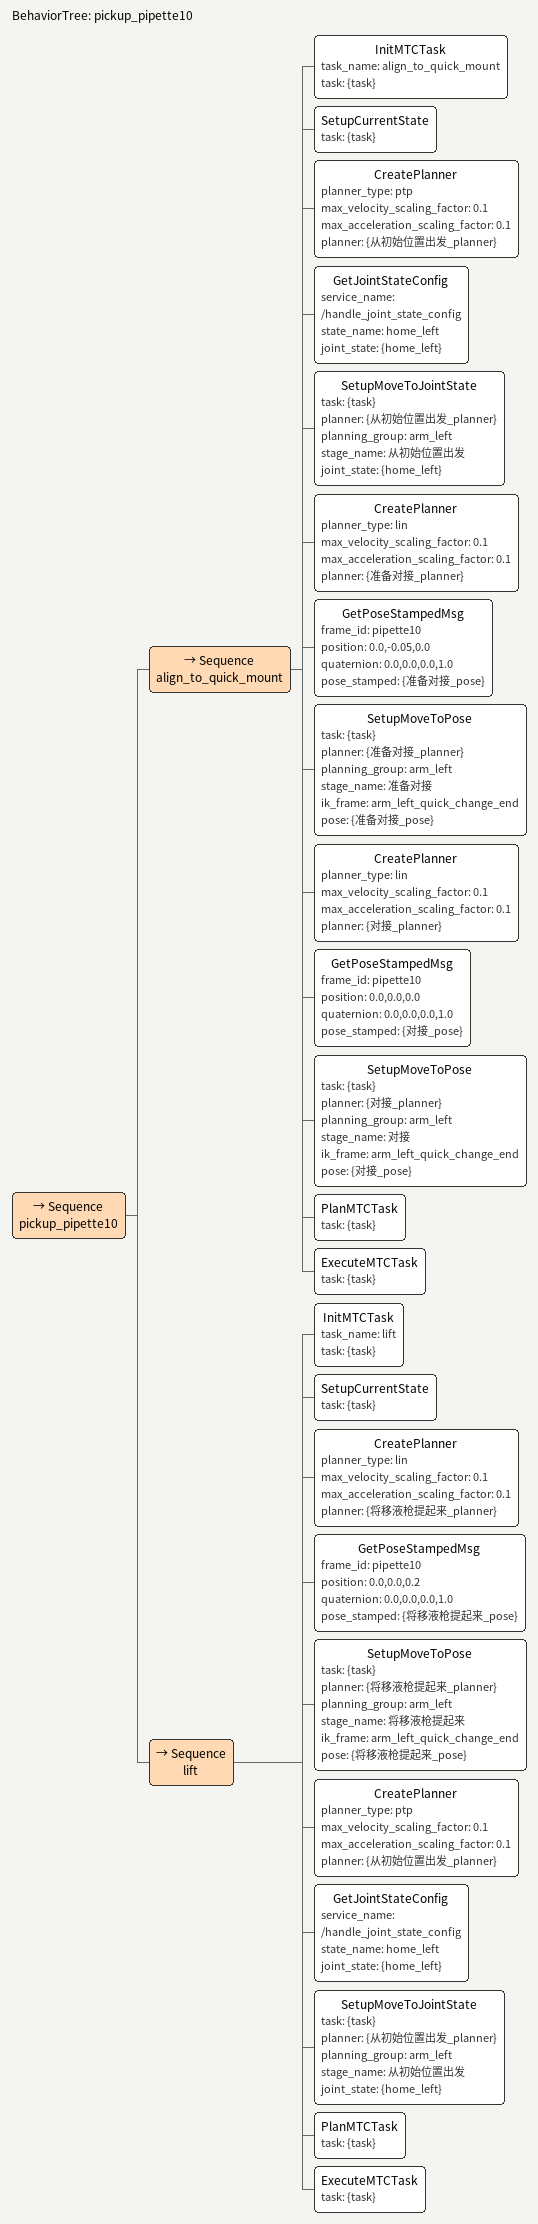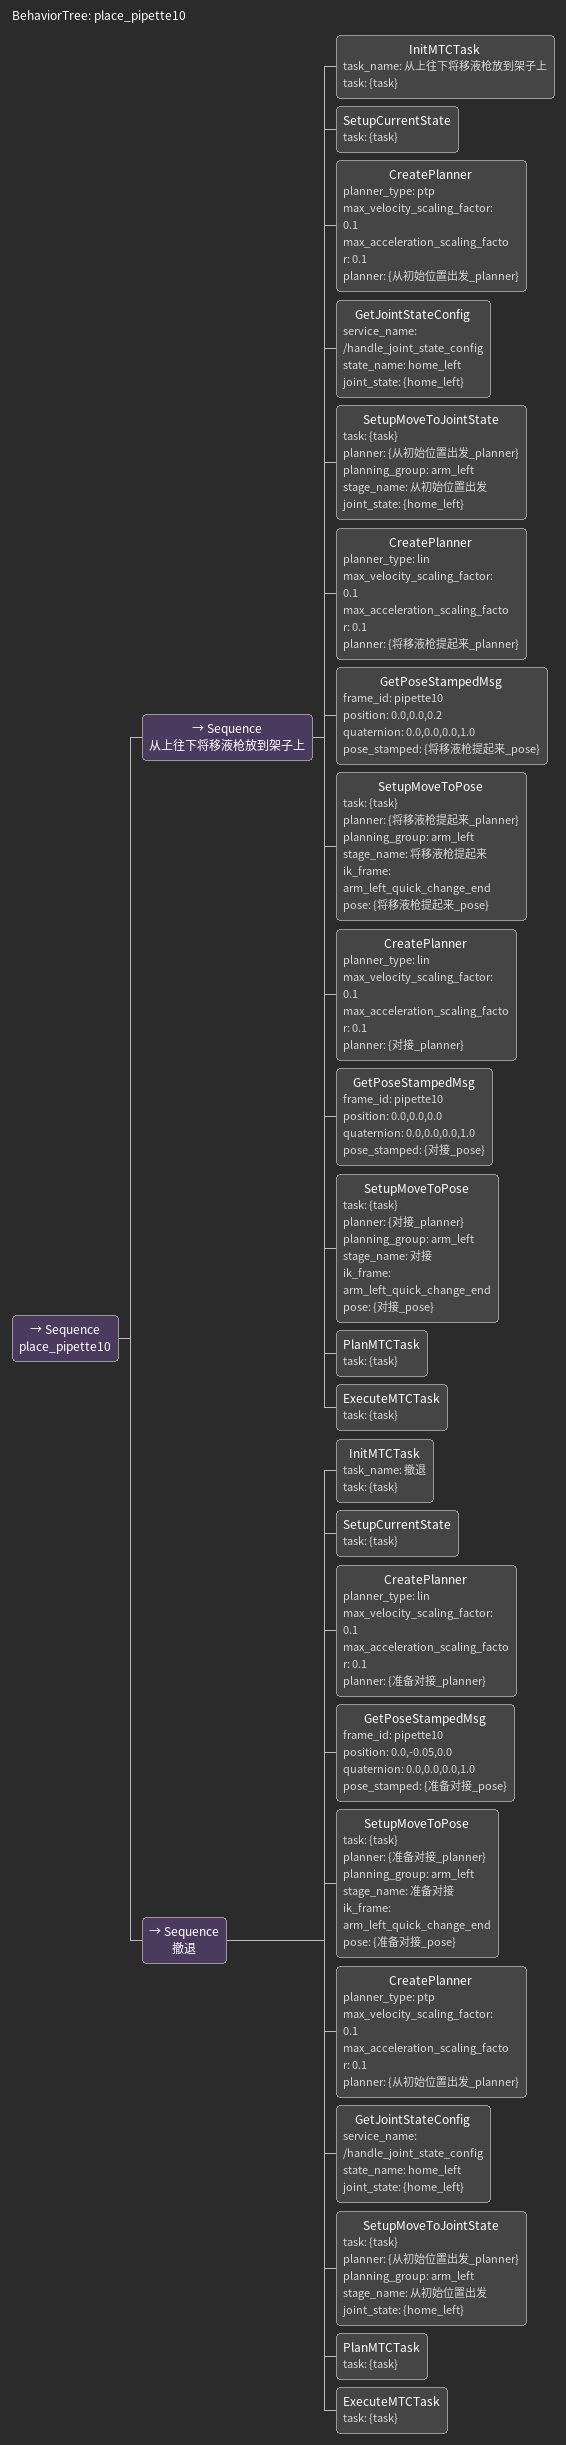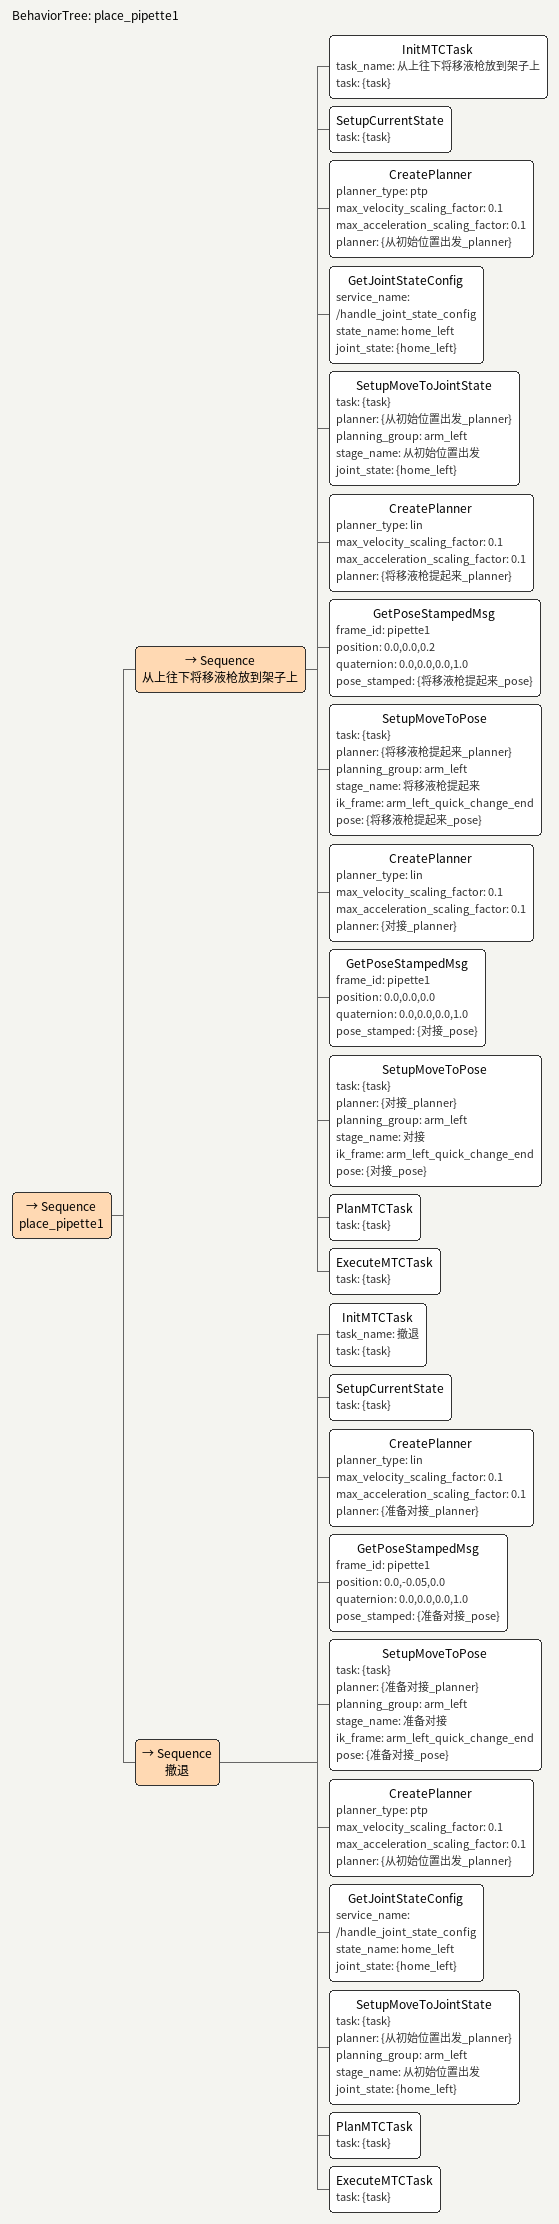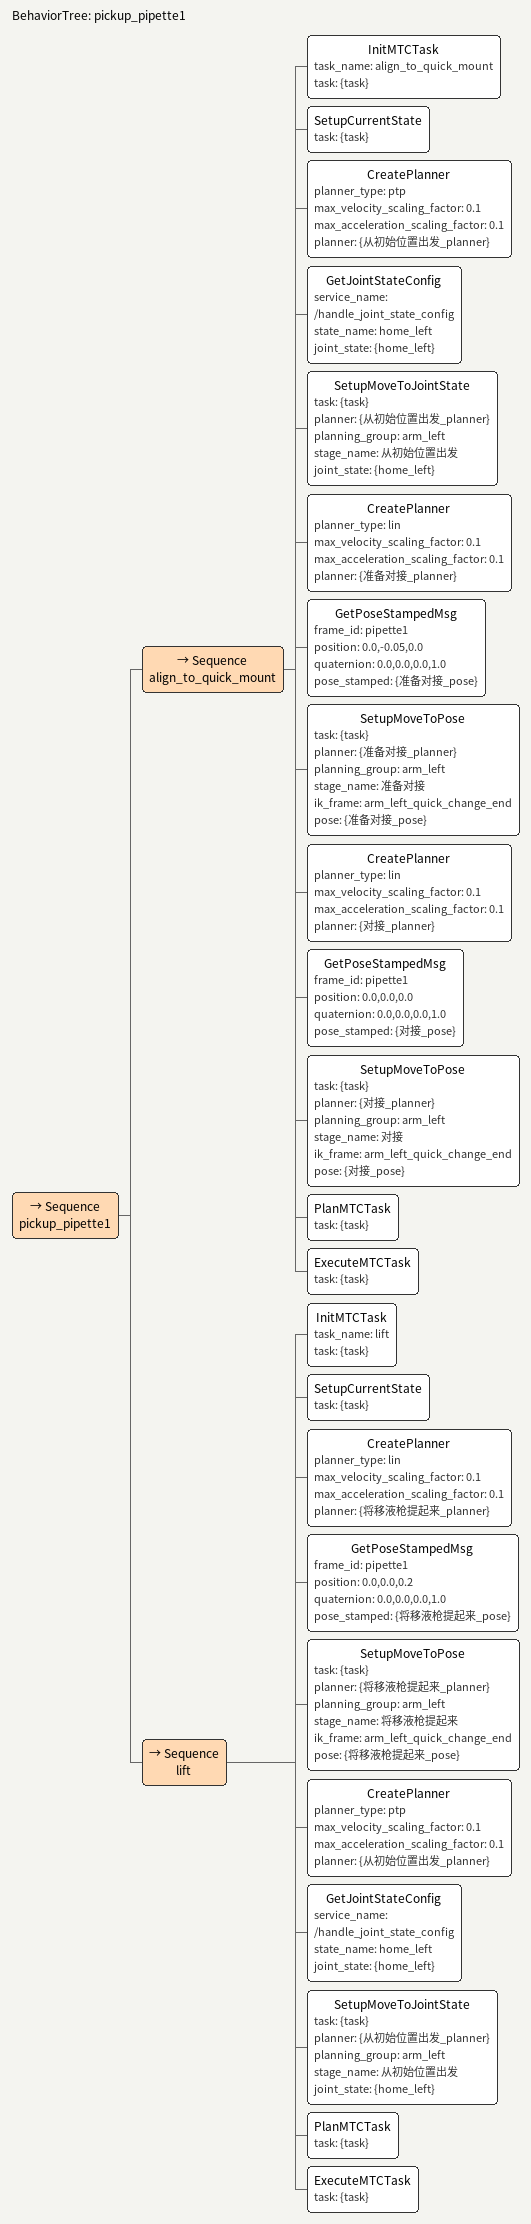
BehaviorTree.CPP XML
<root BTCPP_format="4">
<BehaviorTree ID="pickup_pipette10">
    <Sequence name="pickup_pipette10">
        <Sequence name="align_to_quick_mount">
            <InitMTCTask task_name="align_to_quick_mount" task="{task}"/>
            <SetupCurrentState task="{task}"/>
            <CreatePlanner planner_type="ptp" max_velocity_scaling_factor="0.1" max_acceleration_scaling_factor="0.1" planner="{从初始位置出发_planner}"/>
            <GetJointStateConfig service_name="/handle_joint_state_config" state_name="home_left" joint_state="{home_left}"/>
            <SetupMoveToJointState task="{task}" planner="{从初始位置出发_planner}" planning_group="arm_left" stage_name="从初始位置出发" joint_state="{home_left}"/>
            <CreatePlanner planner_type="lin" max_velocity_scaling_factor="0.1" max_acceleration_scaling_factor="0.1" planner="{准备对接_planner}"/>
            <GetPoseStampedMsg frame_id="pipette10" position="0.0,-0.05,0.0" quaternion="0.0,0.0,0.0,1.0" pose_stamped="{准备对接_pose}"/>
            <SetupMoveToPose task="{task}" planner="{准备对接_planner}" planning_group="arm_left" stage_name="准备对接" ik_frame="arm_left_quick_change_end" pose="{准备对接_pose}"/>
            <CreatePlanner planner_type="lin" max_velocity_scaling_factor="0.1" max_acceleration_scaling_factor="0.1" planner="{对接_planner}"/>
            <GetPoseStampedMsg frame_id="pipette10" position="0.0,0.0,0.0" quaternion="0.0,0.0,0.0,1.0" pose_stamped="{对接_pose}"/>
            <SetupMoveToPose task="{task}" planner="{对接_planner}" planning_group="arm_left" stage_name="对接" ik_frame="arm_left_quick_change_end" pose="{对接_pose}"/>
            <PlanMTCTask task="{task}"/>
            <ExecuteMTCTask task="{task}"/>
        </Sequence>
        <Sequence name="lift">
            <InitMTCTask task_name="lift" task="{task}"/>
            <SetupCurrentState task="{task}"/>
            <CreatePlanner planner_type="lin" max_velocity_scaling_factor="0.1" max_acceleration_scaling_factor="0.1" planner="{将移液枪提起来_planner}"/>
            <GetPoseStampedMsg frame_id="pipette10" position="0.0,0.0,0.2" quaternion="0.0,0.0,0.0,1.0" pose_stamped="{将移液枪提起来_pose}"/>
            <SetupMoveToPose task="{task}" planner="{将移液枪提起来_planner}" planning_group="arm_left" stage_name="将移液枪提起来" ik_frame="arm_left_quick_change_end" pose="{将移液枪提起来_pose}"/>
            <CreatePlanner planner_type="ptp" max_velocity_scaling_factor="0.1" max_acceleration_scaling_factor="0.1" planner="{从初始位置出发_planner}"/>
            <GetJointStateConfig service_name="/handle_joint_state_config" state_name="home_left" joint_state="{home_left}"/>
            <SetupMoveToJointState task="{task}" planner="{从初始位置出发_planner}" planning_group="arm_left" stage_name="从初始位置出发" joint_state="{home_left}"/>
            <PlanMTCTask task="{task}"/>
            <ExecuteMTCTask task="{task}"/>
        </Sequence>
    </Sequence>
</BehaviorTree>

<BehaviorTree ID="place_pipette10">
    <Sequence name="place_pipette10">
        <Sequence name="从上往下将移液枪放到架子上">
            <InitMTCTask task_name="从上往下将移液枪放到架子上" task="{task}"/>
            <SetupCurrentState task="{task}"/>
            <CreatePlanner planner_type="ptp" max_velocity_scaling_factor="0.1" max_acceleration_scaling_factor="0.1" planner="{从初始位置出发_planner}"/>
            <GetJointStateConfig service_name="/handle_joint_state_config" state_name="home_left" joint_state="{home_left}"/>
            <SetupMoveToJointState task="{task}" planner="{从初始位置出发_planner}" planning_group="arm_left" stage_name="从初始位置出发" joint_state="{home_left}"/>
            <CreatePlanner planner_type="lin" max_velocity_scaling_factor="0.1" max_acceleration_scaling_factor="0.1" planner="{将移液枪提起来_planner}"/>
            <GetPoseStampedMsg frame_id="pipette10" position="0.0,0.0,0.2" quaternion="0.0,0.0,0.0,1.0" pose_stamped="{将移液枪提起来_pose}"/>
            <SetupMoveToPose task="{task}" planner="{将移液枪提起来_planner}" planning_group="arm_left" stage_name="将移液枪提起来" ik_frame="arm_left_quick_change_end" pose="{将移液枪提起来_pose}"/>
            <CreatePlanner planner_type="lin" max_velocity_scaling_factor="0.1" max_acceleration_scaling_factor="0.1" planner="{对接_planner}"/>
            <GetPoseStampedMsg frame_id="pipette10" position="0.0,0.0,0.0" quaternion="0.0,0.0,0.0,1.0" pose_stamped="{对接_pose}"/>
            <SetupMoveToPose task="{task}" planner="{对接_planner}" planning_group="arm_left" stage_name="对接" ik_frame="arm_left_quick_change_end" pose="{对接_pose}"/>
            <PlanMTCTask task="{task}"/>
            <ExecuteMTCTask task="{task}"/>
        </Sequence>
        <Sequence name="撤退">
            <InitMTCTask task_name="撤退" task="{task}"/>
            <SetupCurrentState task="{task}"/>
            <CreatePlanner planner_type="lin" max_velocity_scaling_factor="0.1" max_acceleration_scaling_factor="0.1" planner="{准备对接_planner}"/>
            <GetPoseStampedMsg frame_id="pipette10" position="0.0,-0.05,0.0" quaternion="0.0,0.0,0.0,1.0" pose_stamped="{准备对接_pose}"/>
            <SetupMoveToPose task="{task}" planner="{准备对接_planner}" planning_group="arm_left" stage_name="准备对接" ik_frame="arm_left_quick_change_end" pose="{准备对接_pose}"/>
            <CreatePlanner planner_type="ptp" max_velocity_scaling_factor="0.1" max_acceleration_scaling_factor="0.1" planner="{从初始位置出发_planner}"/>
            <GetJointStateConfig service_name="/handle_joint_state_config" state_name="home_left" joint_state="{home_left}"/>
            <SetupMoveToJointState task="{task}" planner="{从初始位置出发_planner}" planning_group="arm_left" stage_name="从初始位置出发" joint_state="{home_left}"/>
            <PlanMTCTask task="{task}"/>
            <ExecuteMTCTask task="{task}"/>
        </Sequence>
    </Sequence>
</BehaviorTree>

<BehaviorTree ID="place_pipette1">
    <Sequence name="place_pipette1">
        <Sequence name="从上往下将移液枪放到架子上">
            <InitMTCTask task_name="从上往下将移液枪放到架子上" task="{task}"/>
            <SetupCurrentState task="{task}"/>
            <CreatePlanner planner_type="ptp" max_velocity_scaling_factor="0.1" max_acceleration_scaling_factor="0.1" planner="{从初始位置出发_planner}"/>
            <GetJointStateConfig service_name="/handle_joint_state_config" state_name="home_left" joint_state="{home_left}"/>
            <SetupMoveToJointState task="{task}" planner="{从初始位置出发_planner}" planning_group="arm_left" stage_name="从初始位置出发" joint_state="{home_left}"/>
            <CreatePlanner planner_type="lin" max_velocity_scaling_factor="0.1" max_acceleration_scaling_factor="0.1" planner="{将移液枪提起来_planner}"/>
            <GetPoseStampedMsg frame_id="pipette1" position="0.0,0.0,0.2" quaternion="0.0,0.0,0.0,1.0" pose_stamped="{将移液枪提起来_pose}"/>
            <SetupMoveToPose task="{task}" planner="{将移液枪提起来_planner}" planning_group="arm_left" stage_name="将移液枪提起来" ik_frame="arm_left_quick_change_end" pose="{将移液枪提起来_pose}"/>
            <CreatePlanner planner_type="lin" max_velocity_scaling_factor="0.1" max_acceleration_scaling_factor="0.1" planner="{对接_planner}"/>
            <GetPoseStampedMsg frame_id="pipette1" position="0.0,0.0,0.0" quaternion="0.0,0.0,0.0,1.0" pose_stamped="{对接_pose}"/>
            <SetupMoveToPose task="{task}" planner="{对接_planner}" planning_group="arm_left" stage_name="对接" ik_frame="arm_left_quick_change_end" pose="{对接_pose}"/>
            <PlanMTCTask task="{task}"/>
            <ExecuteMTCTask task="{task}"/>
        </Sequence>
        <Sequence name="撤退">
            <InitMTCTask task_name="撤退" task="{task}"/>
            <SetupCurrentState task="{task}"/>
            <CreatePlanner planner_type="lin" max_velocity_scaling_factor="0.1" max_acceleration_scaling_factor="0.1" planner="{准备对接_planner}"/>
            <GetPoseStampedMsg frame_id="pipette1" position="0.0,-0.05,0.0" quaternion="0.0,0.0,0.0,1.0" pose_stamped="{准备对接_pose}"/>
            <SetupMoveToPose task="{task}" planner="{准备对接_planner}" planning_group="arm_left" stage_name="准备对接" ik_frame="arm_left_quick_change_end" pose="{准备对接_pose}"/>
            <CreatePlanner planner_type="ptp" max_velocity_scaling_factor="0.1" max_acceleration_scaling_factor="0.1" planner="{从初始位置出发_planner}"/>
            <GetJointStateConfig service_name="/handle_joint_state_config" state_name="home_left" joint_state="{home_left}"/>
            <SetupMoveToJointState task="{task}" planner="{从初始位置出发_planner}" planning_group="arm_left" stage_name="从初始位置出发" joint_state="{home_left}"/>
            <PlanMTCTask task="{task}"/>
            <ExecuteMTCTask task="{task}"/>
        </Sequence>
    </Sequence>
</BehaviorTree>

<BehaviorTree ID="pickup_pipette1">
    <Sequence name="pickup_pipette1">
        <Sequence name="align_to_quick_mount">
            <InitMTCTask task_name="align_to_quick_mount" task="{task}"/>
            <SetupCurrentState task="{task}"/>
            <CreatePlanner planner_type="ptp" max_velocity_scaling_factor="0.1" max_acceleration_scaling_factor="0.1" planner="{从初始位置出发_planner}"/>
            <GetJointStateConfig service_name="/handle_joint_state_config" state_name="home_left" joint_state="{home_left}"/>
            <SetupMoveToJointState task="{task}" planner="{从初始位置出发_planner}" planning_group="arm_left" stage_name="从初始位置出发" joint_state="{home_left}"/>
            <CreatePlanner planner_type="lin" max_velocity_scaling_factor="0.1" max_acceleration_scaling_factor="0.1" planner="{准备对接_planner}"/>
            <GetPoseStampedMsg frame_id="pipette1" position="0.0,-0.05,0.0" quaternion="0.0,0.0,0.0,1.0" pose_stamped="{准备对接_pose}"/>
            <SetupMoveToPose task="{task}" planner="{准备对接_planner}" planning_group="arm_left" stage_name="准备对接" ik_frame="arm_left_quick_change_end" pose="{准备对接_pose}"/>
            <CreatePlanner planner_type="lin" max_velocity_scaling_factor="0.1" max_acceleration_scaling_factor="0.1" planner="{对接_planner}"/>
            <GetPoseStampedMsg frame_id="pipette1" position="0.0,0.0,0.0" quaternion="0.0,0.0,0.0,1.0" pose_stamped="{对接_pose}"/>
            <SetupMoveToPose task="{task}" planner="{对接_planner}" planning_group="arm_left" stage_name="对接" ik_frame="arm_left_quick_change_end" pose="{对接_pose}"/>
            <PlanMTCTask task="{task}"/>
            <ExecuteMTCTask task="{task}"/>
        </Sequence>
        <Sequence name="lift">
            <InitMTCTask task_name="lift" task="{task}"/>
            <SetupCurrentState task="{task}"/>
            <CreatePlanner planner_type="lin" max_velocity_scaling_factor="0.1" max_acceleration_scaling_factor="0.1" planner="{将移液枪提起来_planner}"/>
            <GetPoseStampedMsg frame_id="pipette1" position="0.0,0.0,0.2" quaternion="0.0,0.0,0.0,1.0" pose_stamped="{将移液枪提起来_pose}"/>
            <SetupMoveToPose task="{task}" planner="{将移液枪提起来_planner}" planning_group="arm_left" stage_name="将移液枪提起来" ik_frame="arm_left_quick_change_end" pose="{将移液枪提起来_pose}"/>
            <CreatePlanner planner_type="ptp" max_velocity_scaling_factor="0.1" max_acceleration_scaling_factor="0.1" planner="{从初始位置出发_planner}"/>
            <GetJointStateConfig service_name="/handle_joint_state_config" state_name="home_left" joint_state="{home_left}"/>
            <SetupMoveToJointState task="{task}" planner="{从初始位置出发_planner}" planning_group="arm_left" stage_name="从初始位置出发" joint_state="{home_left}"/>
            <PlanMTCTask task="{task}"/>
            <ExecuteMTCTask task="{task}"/>
        </Sequence>
    </Sequence>
</BehaviorTree>
</root>
